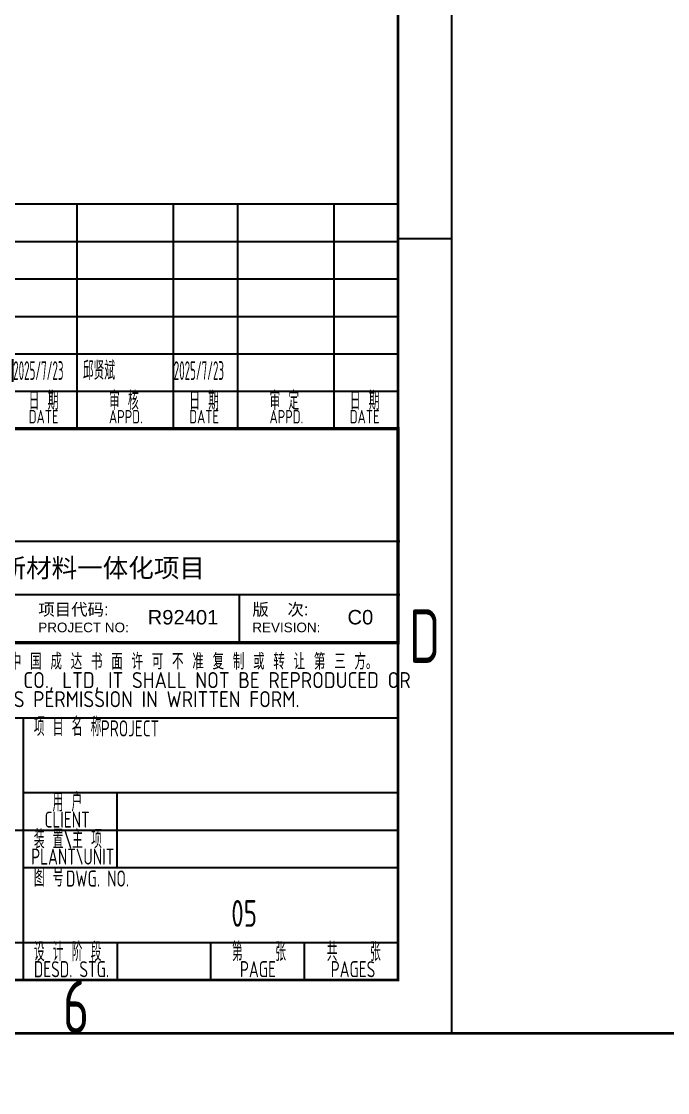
# Model space of a CAD drawing. Extents: x 757 to 8510, y -6585 to 527.
# Drawn here: x 6450.4 to 6571.1, y -882.7 to -682.5 of the extents above; entities that cross this region are included whole.
import ezdxf
from ezdxf.enums import TextEntityAlignment as Align

# ---------------------------------------------------------------- set-up
doc = ezdxf.new("R2018")
doc.units = 0
doc.header["$MEASUREMENT"] = 0
for name, color, linetype in [('11', 7, 'CONTINUOUS'), ('PUB_TITLE', 1, 'CONTINUOUS'), ('SMY00-SMY-010-Drawing-Block', 7, 'CONTINUOUS'), ('SMY00-SMY-010-TBOR', 7, 'CONTINUOUS'), ('云线-1A', 6, 'CONTINUOUS'), ('图框', 92, 'CONTINUOUS')]:
    doc.layers.add(name, color=color, linetype=linetype)
doc.styles.add('CD-Title Block', font='gbenor.shx', dxfattribs={"width": 0.8, "bigfont": 'gbcbig.shx'})
doc.styles.add('X-INT2-A1$0$STANDARD', font='arial.ttf')

# ---------------------------------------------------------------- blocks, each defined once
blk = doc.blocks.new('A1图框_H')
at = {"layer": '图框', "linetype": 'Continuous'}
blk.add_line((10, 138.5), (0, 138.5), dxfattribs=at)
blk.add_lwpolyline([(-831, 584), (10, 584), (10, -10), (-831, -10)], close=True, dxfattribs=at)
at = {"layer": '图框', "linetype": 'Continuous', "const_width": 0.5}
blk.add_lwpolyline([(-806, 574), (0, 574), (0, 0), (-806, 0)], close=True, dxfattribs=at)
at = {"layer": '图框', "linetype": 'Continuous', "style": 'CD-Title Block', "width": 0.8}
for s, p in [('D', (5, 64.25)), ('6', (-60.16, -5))]:
    blk.add_text(s, height=10, dxfattribs=at).set_placement(p, align=Align.MIDDLE)
blk = doc.blocks.new('Signature')
at = {"layer": '图框', "color": 1, "linetype": 'Continuous', "style": 'CD-Title Block'}
for tag, p, width in [('版次', (5, 2), 0.8), ('说明', (32, 2), 0.8), ('设计', (62, 2), 0.8), ('设计日期', (79, 2), 0.5), ('校核', (92, 2), 0.8), ('校核日期', (109, 2), 0.5), ('审核', (122, 2), 0.8), ('审核日期', (139, 2), 0.5), ('审定', (152, 2), 0.8), ('审定日期', (169, 2), 0.5)]:
    blk.add_attdef(tag, p, '', height=3.5, dxfattribs=dict(at, width=width))
blk = doc.blocks.new('Signature_Block')
at = {"layer": '图框', "linetype": 'Continuous', "lineweight": -3}
for p, q in [((-180, 42), (0, 42)), ((-168, 42), (-168, 0)), ((-120, 42), (-120, 0)), ((-102, 42), (-102, 0)), ((-90, 42), (-90, 0)), ((-72, 42), (-72, 0)), ((-60, 42), (-60, 0)), ((-42, 42), (-42, 0)), ((-30, 42), (-30, 0)), ((-12, 42), (-12, 0)), ((-180, 35), (0, 35)), ((-180, 21), (0, 21)), ((-180, 14), (0, 14)), ((-180, 7), (0, 7))]:
    blk.add_line(p, q, dxfattribs=at)
at = {"layer": '图框', "linetype": 'Continuous'}
blk.add_line((-180, 28), (0, 28), dxfattribs=at)
at = {"layer": '图框', "linetype": 'Continuous', "lineweight": -3, "const_width": 0.5}
for points in [[(-180, 42), (-180, 0)], [(0, 0), (0, 42)], [(-180, 0), (0, 0)]]:
    blk.add_lwpolyline(points, dxfattribs=at)
at = {"layer": '图框', "linetype": 'Continuous', "lineweight": -3, "flags": 128}
blk.add_lwpolyline([(0, 0), (0, 42)], dxfattribs=at)
at = {"layer": '图框', "linetype": 'Continuous'}
ref = blk.add_blockref('Signature', (-180.9, 7.12), dxfattribs=at)
ref.add_attrib('版次', 'R', (-175.9, 9.12), dxfattribs={"color": 1, "linetype": 'Continuous', "height": 3.5, "style": 'CD-Title Block', "width": 0.8})
ref.add_attrib('说明', '内审版', (-148.9, 9.12), dxfattribs={"color": 1, "linetype": 'Continuous', "height": 3.5, "style": 'CD-Title Block', "width": 0.8})
ref.add_attrib('设计', '梁梓恒', (-118.9, 9.12), dxfattribs={"color": 1, "linetype": 'Continuous', "height": 3.5, "style": 'CD-Title Block', "width": 0.8})
ref.add_attrib('设计日期', '2025/7/23', (-101.9, 9.12), dxfattribs={"color": 1, "linetype": 'Continuous', "height": 3.5, "style": 'CD-Title Block', "width": 0.5})
ref.add_attrib('校核', '袁臻', (-88.9, 9.12), dxfattribs={"color": 1, "linetype": 'Continuous', "height": 3.5, "style": 'CD-Title Block', "width": 0.8})
ref.add_attrib('校核日期', '2025/7/23', (-71.9, 9.12), dxfattribs={"color": 1, "linetype": 'Continuous', "height": 3.5, "style": 'CD-Title Block', "width": 0.5})
ref.add_attrib('审核', '邱贤斌', (-58.9, 9.12), dxfattribs={"color": 1, "linetype": 'Continuous', "height": 3.5, "style": 'CD-Title Block', "width": 0.8})
ref.add_attrib('审核日期', '2025/7/23', (-41.9, 9.12), dxfattribs={"color": 1, "linetype": 'Continuous', "height": 3.5, "style": 'CD-Title Block', "width": 0.5})
at = {"layer": '图框', "linetype": 'Continuous', "lineweight": -3, "style": 'CD-Title Block', "width": 0.8}
for s, height, p in [('版次', 3.5, (-176, 3.5)), (' 说     明', 3.5, (-151.04, 3.5)), ('设 计', 3.5, (-114, 3.5)), ('日 期', 3.5, (-99, 3.5)), ('校 核', 3.5, (-84, 3.5)), ('日 期', 3.5, (-69, 3.5)), ('审 核', 3.5, (-54, 3.5)), ('日 期', 3.5, (-39, 3.5)), ('审 定', 3.5, (-24, 3.5)), ('日 期', 3.5, (-9, 3.5)), ('REV.', 2.5, (-176.04, 1)), ('DESCRIPTION', 2.5, (-151.04, 1)), ('DESD.', 2.5, (-114, 1)), ('DATE', 2.5, (-99, 1)), ('CHKD.', 2.5, (-84, 1)), ('DATE', 2.5, (-69, 1)), ('APPD.', 2.5, (-54, 1)), ('DATE', 2.5, (-39, 1)), ('APPD.', 2.5, (-24, 1)), ('DATE', 2.5, (-9, 1))]:
    blk.add_text(s, height=height, dxfattribs=at).set_placement(p)
blk = doc.blocks.new('Title_Block')
at = {"layer": '图框', "linetype": 'Continuous', "lineweight": -3}
for p, q in [((-180, 49), (0, 49)), ((-70, 35), (0, 35)), ((-52.5, 21), (-52.5, 35)), ((-180, 28), (0, 28)), ((-70, 21), (0, 21)), ((-180, 7), (0, 7)), ((-52.5, 7), (-52.5, 0)), ((-35, 7), (-35, 0)), ((-17.5, 7), (-17.5, 0))]:
    blk.add_line(p, q, dxfattribs=at)
at = {"layer": '图框', "linetype": 'Continuous', "lineweight": -3, "const_width": 0.5}
blk.add_lwpolyline([(-180, 63), (0, 63), (0, 0), (-180, 0), (-180, 63)], close=True, dxfattribs=at)
at = {"layer": '图框', "linetype": 'Continuous', "lineweight": -3, "flags": 128}
blk.add_lwpolyline([(-70, 0), (-70, 49)], dxfattribs=at)
at = {"layer": '图框', "linetype": 'Continuous', "lineweight": -3, "style": 'CD-Title Block'}
for s, p in [('本 文 件 产 权 属 中 国 成 达 工 程 有 限 公 司 (简 称 中 国 成 达) 所 有， 未 经 中 国 成 达 书 面 许 可 不 准 复 制 或 转 让 第 三 方。', (-175.04, 58)), ('THIS DOCUMENT IS PROPERTY OF CHINA CHENGDA ENGINEERING CO., LTD, IT SHALL NOT BE REPRODUCED OR', (-175.04, 54.52)), ("TRANSFERED TO ANY OTHER PARTY WITHOUT CHINA CHENGDA'S PERMISSION IN WRITTEN FORM.", (-175.04, 50.96))]:
    blk.add_text(s, height=3, dxfattribs=at).set_placement(p)
at = {"layer": '图框', "linetype": 'Continuous', "lineweight": -3, "style": 'CD-Title Block', "width": 0.8}
for s, height, p in [('项 目 名 称', 3.5, (-68.04, 45.55)), ('PROJECT', 3, (-55.54, 45.5)), ('用 户', 3.5, (-64.54, 31.45)), ('CLIENT', 3, (-66.04, 28.45)), ('装 置\\主 项', 3.5, (-68.04, 24.54)), ('PLANT\\UNIT', 3, (-68.54, 21.54)), ('图 号', 3.5, (-68.04, 17.44)), ('DWG. NO.', 3, (-62.04, 17.44)), ('设 计 阶 段', 3.5, (-68.04, 3.5)), ('第    张', 3.5, (-31.01, 3.5)), ('共    张', 3.5, (-13.31, 3.5)), ('DESD. STG.', 3, (-68.04, 0.5)), ('PAGE', 3, (-29.53, 0.5)), ('PAGES', 3, (-12.57, 0.5))]:
    blk.add_text(s, height=height, dxfattribs=at).set_placement(p)
blk = doc.blocks.new('图签-榆林化学')
at = {"layer": 'SMY00-SMY-010-Drawing-Block'}
for p, q in [((-180, 19), (0, 19)), ((-180, 9), (0, 9))]:
    blk.add_line(p, q, dxfattribs=at)
at = {"layer": 'SMY00-SMY-010-Drawing-Block', "const_width": 0.63}
for points in [[(-180, 40), (-180, 0)], [(0, 40), (-180, 40)], [(-0.35, 40), (-0.35, 0)], [(0, 0), (-180, 0)]]:
    blk.add_lwpolyline(points, dxfattribs=at)
at = {"layer": 'SMY00-SMY-010-TBOR'}
for p, q in [((-73.09, 9), (-73.09, 0)), ((-30, 9), (-30, 0))]:
    blk.add_line(p, q, dxfattribs=at)
at = {"layer": 'SMY00-SMY-010-TBOR', "style": 'X-INT2-A1$0$STANDARD'}
for s, height, p in [('项目业主:', 2.25, (-177.56, 35.86)), ('PROJECT OWNER:', 1.8, (-177.56, 32.73)), ('项目名称:', 2.25, (-177.56, 14.6)), ('甘肃巨化新材料有限公司高性能硅氟新材料一体化项目', 3.5, (-151, 12.24)), ('PROJECT:', 1.8, (-177.56, 11.47)), ('业主图纸编号:', 2.25, (-177.56, 5.1)), ('项目代码:', 2.25, (-67.56, 5.1)), ('版    次:', 2.25, (-27.56, 5.1)), ('OWNER DWG  NO:', 1.8, (-177.56, 1.97)), ('PROJECT NO:', 1.8, (-67.56, 1.97)), ('REVISION:', 1.8, (-27.56, 1.97))]:
    blk.add_text(s, height=height, dxfattribs=at).set_placement(p)
for tag, p in [('ANNNNN-NNNNNNNN-BBNNNN-C-NNNN', (-113.67, 3.43)), ('R92401', (-40.51, 3.42)), ('C0', (-7.37, 3.43))]:
    blk.add_attdef(tag, text='', height=2.7, dxfattribs=at).set_placement(p, align=Align.CENTER)

msp = doc.modelspace()

# ---------------------------------------------------------------- linework, layer by layer
at = {"layer": 'PUB_TITLE', "color": 2}
msp.add_lwpolyline([(5689.75, -277.65), (6530.75, -277.65), (6530.75, -871.65), (5689.75, -871.65)], close=True, dxfattribs=at)
at = {"layer": '云线-1A', "color": 1, "lineweight": 35}
msp.add_line((7953.9, -871.65), (1023.5, -871.65), dxfattribs=at)
at = {"layer": '图框', "linetype": 'Continuous'}
for p in [(6520.75, -777.68), (6340.57, -798.65)]:
    msp.add_line(p, (6520.75, -798.65), dxfattribs=at)

# ---------------------------------------------------------------- block references
at = {"layer": 'SMY00-SMY-010-Drawing-Block'}
ref = msp.add_blockref('图签-榆林化学', (6521.1, -798.65), dxfattribs=at)
ref.add_attrib('SMY01-100000-000-HQC-A-0005', 'ANNNNN-NNNNNNNN-BBNNNN-C-NNNN', dxfattribs={"layer": 'SMY00-SMY-010-TBOR', "height": 2.7, "style": 'X-INT2-A1$0$STANDARD'}).set_placement((6408.12, -795.23), align=Align.CENTER)
ref.add_attrib('SMY01', 'R92401', dxfattribs={"layer": 'SMY00-SMY-010-TBOR', "height": 2.7, "style": 'X-INT2-A1$0$STANDARD'}).set_placement((6480.59, -795.23), align=Align.CENTER)
ref.add_attrib('R00', 'C0', dxfattribs={"layer": 'SMY00-SMY-010-TBOR', "height": 2.7, "style": 'X-INT2-A1$0$STANDARD'}).set_placement((6513.73, -795.22), align=Align.CENTER)
at = {"layer": '图框', "linetype": 'Continuous'}
for name, p in [('A1图框_H', (6520.75, -861.65)), ('Signature_Block', (6520.75, -758.65)), ('Title_Block', (6520.75, -861.65))]:
    msp.add_blockref(name, p, dxfattribs=at)

# ---------------------------------------------------------------- texts
at = {"layer": '11', "color": 1, "style": 'CD-Title Block', "width": 0.8}
msp.add_text('05', height=5, dxfattribs=at).set_placement((6489.6, -851.73))

doc.saveas('drawing.dxf')
